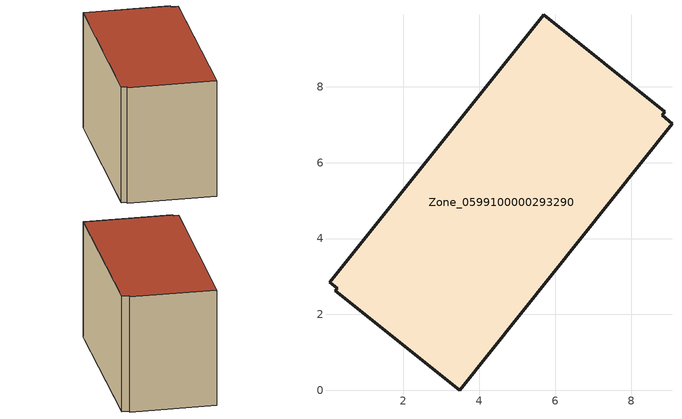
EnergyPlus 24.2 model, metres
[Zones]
Zone_0599100000293290
 floor ground (C_G): 9.08,7.03 3.49,0 0.2,2.62 0.25,2.69 0.05,2.85 5.7,9.9 8.88,7.34 8.81,7.25 z0.44
 wall outside (C_F): 8.88,7.34 5.7,9.9 0.05,2.85 0.25,2.69 0.2,2.62 3.49,0 9.08,7.03 8.81,7.25 8.88,7.34 z0.44:6.19
 roof outside (C_R): 3.49,0 9.08,7.03 8.81,7.25 8.88,7.34 5.7,9.9 0.05,2.85 0.25,2.69 0.2,2.62 z6.19
[BUILDING]
Pand.0599100000293290: North Axis=0; Terrain=City; Loads Convergence Tolerance Value=0.04; Temperature Convergence Tolerance Value=0.4; Solar Distribution=FullExterior; Maximum Number of Warmup Days=25; Minimum Number of Warmup Days=1
[Site:Location]
Rotterdam.The.Hague.AP_ZH_NLD Design_Conditions: Latitude=51.96; Longitude=4.45; Time Zone=1; Elevation=-4.5
[SITE:GROUNDTEMPERATURE:BUILDINGSURFACE]
18, 18, 18, 18, 18, 18, 18, 18, 18, 18, 18, 18
[MATERIAL] Thermal Absorptance=0.9; Solar Absorptance=0.7; Visible Absorptance=0.7
Name | Roughness | Thickness | Conductivity | Density | Specific Heat
G.TC.1946-1964 | MediumSmooth | 0.15 | 1 | 540 | 1210
F.TC.1946-1964 | Rough | 0.3 | 0.857143 | 1920 | 840
R.TC.1946-1964 | MediumRough | 0.2 | 0.235294 | 1500 | 1000
[CONSTRUCTION]
C_G: G.TC.1946-1964
C_F: F.TC.1946-1964
C_R: R.TC.1946-1964
[ZONE]
Zone_0599100000293290: Type=1; Multiplier=1; Ceiling Height=Autocalculate; Volume=Autocalculate; Floor Area=autocalculate; Part of Total Floor Area=Yes
[ZONEINFILTRATION:DESIGNFLOWRATE]
Infil_Zone_0599100000293290: Zone or ZoneList or Space or SpaceList=Zone_0599100000293290; Schedule=AlwaysOn; Design Flow Rate Calculation Method=Flow/Area; Flow Rate per Floor Area=0.003; Constant Term Coefficient=1; Temperature Term Coefficient=0; Velocity Term Coefficient=0; Velocity Squared Term Coefficient=0
[HVACTEMPLATE:ZONE:IDEALLOADSAIRSYSTEM]
Zone_0599100000293290: Maximum Heating Supply Air Temperature=50; Minimum Cooling Supply Air Temperature=13; Maximum Heating Supply Air Humidity Ratio=0.0156; Minimum Cooling Supply Air Humidity Ratio=0.0077; Heating Limit=NoLimit; Cooling Limit=NoLimit; Dehumidification Control Type=ConstantSensibleHeatRatio; Cooling Sensible Heat Ratio=0.7; Dehumidification Setpoint=60; Humidification Control Type=None; Humidification Setpoint=30; Outdoor Air Method=None; Outdoor Air Flow Rate per Person=0.00944; Outdoor Air Flow Rate per Zone Floor Area=0; Outdoor Air Flow Rate per Zone=0; Demand Controlled Ventilation Type=None; Outdoor Air Economizer Type=NoEconomizer; Heat Recovery Type=None; Sensible Heat Recovery Effectiveness=0.7; Latent Heat Recovery Effectiveness=0.65
[ZONECONTROL:THERMOSTAT]
ThermostatControl_Zone_0599100000293290: Zone or ZoneList=Zone_0599100000293290; Control Type Schedule=DualSetpointControlType; Control 1=Thermostat_Zone_0599100000293290; Temperature Difference Between Cutout And Setpoint=0
[THERMOSTATSETPOINT:DUALSETPOINT]
Thermostat_Zone_0599100000293290: Heating Setpoint Temperature Schedule=HeatingSetpoint_Zone_0599100000293290; Cooling Setpoint Temperature Schedule=CoolingSetpoint_Zone_0599100000293290
[SCHEDULE:COMPACT]
HeatingSetpoint_Zone_0599100000293290: Through: 12/31, For: AllDays, Until: 24:00, 21
CoolingSetpoint_Zone_0599100000293290: Through: 12/31, For: AllDays, Until: 24:00, 24
DualSetpointControlType: Through: 12/31, For: AllDays, Until: 24:00, 4
AlwaysOn: Through: 12/31, For: AllDays, Until: 24:00, 1
